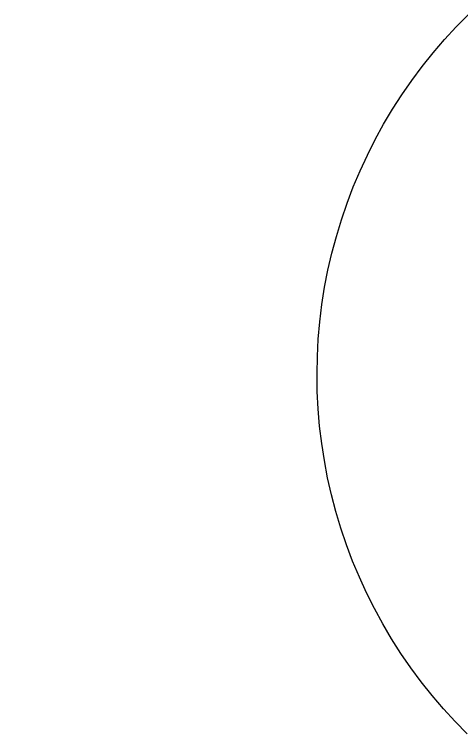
# Model space of a CAD drawing. Header units: inches. Extents: x -12 to 136, y -5 to 104.
# Drawn here: x 10.767 to 12.742, y 1.623 to 4.803 of the extents above; entities that cross this region are included whole.
import ezdxf

# ---------------------------------------------------------------- set-up
doc = ezdxf.new("R2010")
doc.units = ezdxf.units.IN
doc.layers.add('ZANO_R', color=7, linetype='Continuous', lineweight=0)
doc.layers.add('ZANO_W', color=1, linetype='Continuous', lineweight=0)
doc.styles.get("Standard").update_dxf_attribs({"font": 'ARIALUNI.TTF'})
doc.dimstyles.new('amerykanie', dxfattribs={"dimtxt": 50, "dimasz": 50, "dimexe": 0.5, "dimexo": 0.5, "dimgap": 1, "dimtad": 1, "dimdec": 0, "dimzin": 0, "dimlunit": 5, "dimtxsty": 'Standard', "dimcen": 0.09, "dimclrd": 1, "dimclre": 1, "dimclrt": 1, "dimazin": 0, "dimtfac": 1, "dimtdec": 0, "dimtmove": 0, "dimatfit": 3, "dimfxl": 1, "dimtzin": 0, "dimarcsym": 1})

# ---------------------------------------------------------------- blocks, each defined once
blk = doc.blocks.new('*D366')
at = {"layer": 'ZANO_W', "color": 1, "lineweight": -2}
for p, q in [((-3.7035, 2.7072), (-3.7035, -0.5014)), ((14.3398, 2.7071), (14.3398, -0.5014)), ((-2.7035, -0.0014), (13.3398, -0.0014))]:
    blk.add_line(p, q, dxfattribs=at)
at = {"layer": 'ZANO_W', "color": 1}
for points in [[(-2.7035, 0.1653), (-2.7035, -0.168), (-3.7035, -0.0014)], [(13.3398, -0.168), (13.3398, 0.1653), (14.3398, -0.0014)]]:
    blk.add_solid(points, dxfattribs=at)
at = {"layer": 'ZANO_W', "color": 1, "insert": (5.3182, 1.0177), "char_height": 1, "attachment_point": 5}
blk.add_mtext('18 1/16', dxfattribs=at)

msp = doc.modelspace()

# ---------------------------------------------------------------- linework, layer by layer
at = {"layer": 'ZANO_R'}
for p, q in [((12.72263, 4.74788), (12.77677, 4.80278)), ((12.67041, 4.69114), (12.72263, 4.74788)), ((12.62018, 4.63263), (12.67041, 4.69114)), ((12.572, 4.57242), (12.62018, 4.63263)), ((12.52593, 4.51059), (12.572, 4.57242)), ((12.48202, 4.4472), (12.52593, 4.51059)), ((12.44033, 4.38233), (12.48202, 4.4472)), ((12.4009, 4.31607), (12.44033, 4.38233)), ((12.36378, 4.24848), (12.4009, 4.31607)), ((12.32901, 4.17965), (12.36378, 4.24848)), ((12.29664, 4.10966), (12.32901, 4.17965)), ((12.26671, 4.0386), (12.29664, 4.10966)), ((12.23924, 3.96655), (12.26671, 4.0386)), ((12.21428, 3.89359), (12.23924, 3.96655)), ((12.19185, 3.81981), (12.21428, 3.89359)), ((12.17199, 3.7453), (12.19185, 3.81981)), ((12.1547, 3.67015), (12.17199, 3.7453)), ((12.14002, 3.59445), (12.1547, 3.67015)), ((12.12796, 3.51829), (12.14002, 3.59445)), ((12.11854, 3.44176), (12.12796, 3.51829)), ((12.11177, 3.36494), (12.11854, 3.44176)), ((12.10765, 3.28794), (12.11177, 3.36494)), ((12.10619, 3.21085), (12.10765, 3.28794)), ((12.10739, 3.13374), (12.10619, 3.21085)), ((12.11125, 3.05673), (12.10739, 3.13374)), ((12.11777, 2.9799), (12.11125, 3.05673)), ((12.12694, 2.90333), (12.11777, 2.9799)), ((12.13875, 2.82713), (12.12694, 2.90333)), ((12.15317, 2.75138), (12.13875, 2.82713)), ((12.17021, 2.67617), (12.15317, 2.75138)), ((12.18983, 2.6016), (12.17021, 2.67617)), ((12.21201, 2.52775), (12.18983, 2.6016)), ((12.23673, 2.45471), (12.21201, 2.52775)), ((12.26395, 2.38256), (12.23673, 2.45471)), ((12.29365, 2.3114), (12.26395, 2.38256)), ((12.32578, 2.2413), (12.29365, 2.3114)), ((12.36032, 2.17236), (12.32578, 2.2413)), ((12.39722, 2.10465), (12.36032, 2.17236)), ((12.43643, 2.03825), (12.39722, 2.10465)), ((12.47791, 1.97325), (12.43643, 2.03825)), ((12.5216, 1.90971), (12.47791, 1.97325)), ((12.56747, 1.84773), (12.5216, 1.90971)), ((12.61545, 1.78736), (12.56747, 1.84773)), ((12.66548, 1.72868), (12.61545, 1.78736)), ((12.71751, 1.67177), (12.66548, 1.72868)), ((12.77147, 1.61669), (12.71751, 1.67177))]:
    msp.add_line(p, q, dxfattribs=at)

# ---------------------------------------------------------------- dimensions: what is measured, and where the dimension line sits
at = {"layer": 'ZANO_W'}
dim = msp.add_linear_dim(base=(14.33982, -0.00138), p1=(-3.70347, 3.20722), p2=(14.33982, 3.20709), dimstyle='amerykanie', override={"dimtxt": 1, "dimasz": 1, "dimgap": 0.5, "dimdec": 4, "dimaunit": 1, "dimadec": 1, "dimtdec": 4, "dimtmove": 1, "dimfrac": 2}, dxfattribs=at)
dim.commit()
dim.dimension.update_dxf_attribs({"geometry": '*D366', "text_midpoint": (5.31818, 1.01772)})

doc.saveas('drawing.dxf')
